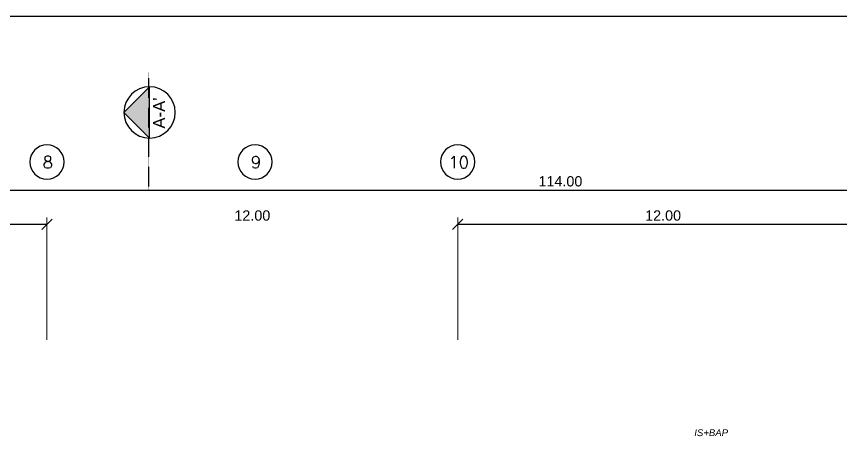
# Model space of a CAD drawing. Header units: metres. Extents: x 134472 to 303672, y 136880 to 366415.
# Drawn here: x 199207 to 223279, y 354023 to 366415 of the extents above; entities that cross this region are included whole.
import ezdxf
from ezdxf.enums import TextEntityAlignment as Align

# ---------------------------------------------------------------- set-up
doc = ezdxf.new("R2010")
doc.units = ezdxf.units.M
doc.header["$LTSCALE"] = 2
doc.header["$MEASUREMENT"] = 0
doc.linetypes.add('Planta_2$0$CACHE', pattern=[0.375, 0.25, -0.125])
doc.layers.add('0.03', color=151, linetype='Continuous', lineweight=5)
for name, color, linetype in [('0.1TEN', 133, 'Planta_2$0$CACHE'), ('CFD-Text', 7, 'Continuous'), ('hojo', 255, 'Continuous'), ('MOJI', 7, 'Continuous'), ('SUMPO 400', 6, 'Continuous')]:
    doc.layers.add(name, color=color, linetype=linetype)
doc.styles.add('A030-07$0$ROMANS', font='romans')
doc.styles.add('arial', font='arial.ttf')
doc.styles.add('Style-Arial', font='arial.ttf')

# ---------------------------------------------------------------- blocks, each defined once
blk = doc.blocks.new('_Oblique')
at = {"color": 0, "linetype": 'ByBlock', "lineweight": -2}
blk.add_line((0.5, 0.5), (-0.5, -0.5), dxfattribs=at)

msp = doc.modelspace()

# ---------------------------------------------------------------- hatches: boundary and pattern name
at = {"layer": '0.03', "extrusion": (0, 0, -1)}
msp.add_hatch(color=256, dxfattribs=at).paths.add_polyline_path([(-203096.24, 362862.704), (-203096.24, 364362.704), (-202346.24, 363612.704)], flags=16)

# ---------------------------------------------------------------- linework, layer by layer
at = {"layer": '0.03', "flags": 128}
msp.add_lwpolyline([(203096.24, 364362.704), (202346.24, 363612.704), (203096.24, 362862.704), (203096.24, 364362.704)], dxfattribs=at)
at = {"layer": '0.1TEN', "flags": 128}
msp.add_lwpolyline([(203068.301, 361343.451), (203068.301, 364775.696)], dxfattribs=at)
at = {"layer": 'CFD-Text', "flags": 128}
msp.add_lwpolyline([(203096.24, 364362.704, 1), (203096.24, 362862.704, 1), (203096.24, 364362.704)], format="xyb", dxfattribs=at)
for points in [[(200096.586, 362662.877, 1), (200096.586, 361662.877, 1)], [(206176.586, 362662.877, 1), (206176.586, 361662.877, 1)], [(212096.586, 362662.877, 1), (212096.586, 361662.877, 1)]]:
    msp.add_lwpolyline(points, format="xyb", close=True, dxfattribs=at)
at = {"layer": 'hojo'}
msp.add_lwpolyline([(134472.159, 248215.259), (303672.159, 248215.259), (303672.159, 366415.259), (134472.159, 366415.259)], close=True, dxfattribs=at)
msp.add_lwpolyline([(134472.159, 248215.259), (303672.159, 248215.259), (303672.159, 366415.259), (134472.159, 366415.259)], close=True, dxfattribs=at)
at = {"layer": 'SUMPO 400'}
for p, q in [((158096.586, 361343.451), (272096.586, 361343.451)), ((188096.586, 360343.451), (200096.586, 360343.451)), ((212096.586, 360343.451), (224096.586, 360343.451))]:
    msp.add_line(p, q, dxfattribs=at)
at = {"layer": 'SUMPO 400', "lineweight": 0}
for p, q in [((200096.586, 356966.999), (200096.586, 360543.451)), ((200096.586, 357066.999), (200096.586, 360543.451)), ((212096.586, 356966.999), (212096.586, 360543.451)), ((212096.586, 356966.999), (212096.586, 360543.451))]:
    msp.add_line(p, q, dxfattribs=at)

# ---------------------------------------------------------------- block references
at = {"layer": 'SUMPO 400', "xscale": 300, "yscale": 300}
for p in [(200096.586, 360343.451), (212096.586, 360343.451)]:
    msp.add_blockref('_Oblique', p, dxfattribs=at)
at = {"layer": 'SUMPO 400', "xscale": 300, "yscale": 300, "rotation": 180}
for p in [(200096.586, 360343.451), (212096.586, 360343.451)]:
    msp.add_blockref('_Oblique', p, dxfattribs=at)

# ---------------------------------------------------------------- texts
at = {"layer": 'CFD-Text'}
for s, rotation, style, p in [("A-A'", 90.0000273, 'arial', (203374.029, 363591.789)), ('8', 0.0000273, 'A030-07$0$ROMANS', (200124.012, 362154.869)), ('9', 0.0000273, 'A030-07$0$ROMANS', (206204.012, 362154.869)), ('10', 0.0000273, 'A030-07$0$ROMANS', (212124.012, 362154.869))]:
    msp.add_text(s, height=350, rotation=rotation, dxfattribs=dict(at, style=style)).set_placement(p, align=Align.MIDDLE_CENTER)
at = {"layer": 'MOJI', "insert": (219007.177, 354350.841), "char_height": 200, "width": 1881.4929, "attachment_point": 1, "style": 'arial'}
msp.add_mtext('\\fArial|b0|i1|c0|p39;IS+BAP', dxfattribs=at)
at = {"layer": 'SUMPO 400', "insert": (215096.586, 361596.623), "char_height": 300, "attachment_point": 5, "style": 'Style-Arial'}
msp.add_mtext('114.00', dxfattribs=at)
at = {"layer": 'SUMPO 400', "lineweight": 50, "char_height": 300, "attachment_point": 5, "style": 'Style-Arial'}
for insert in [(206096.586, 360596.623), (218096.586, 360596.623)]:
    msp.add_mtext('12.00', dxfattribs=dict(at, insert=insert))

doc.saveas('drawing.dxf')
